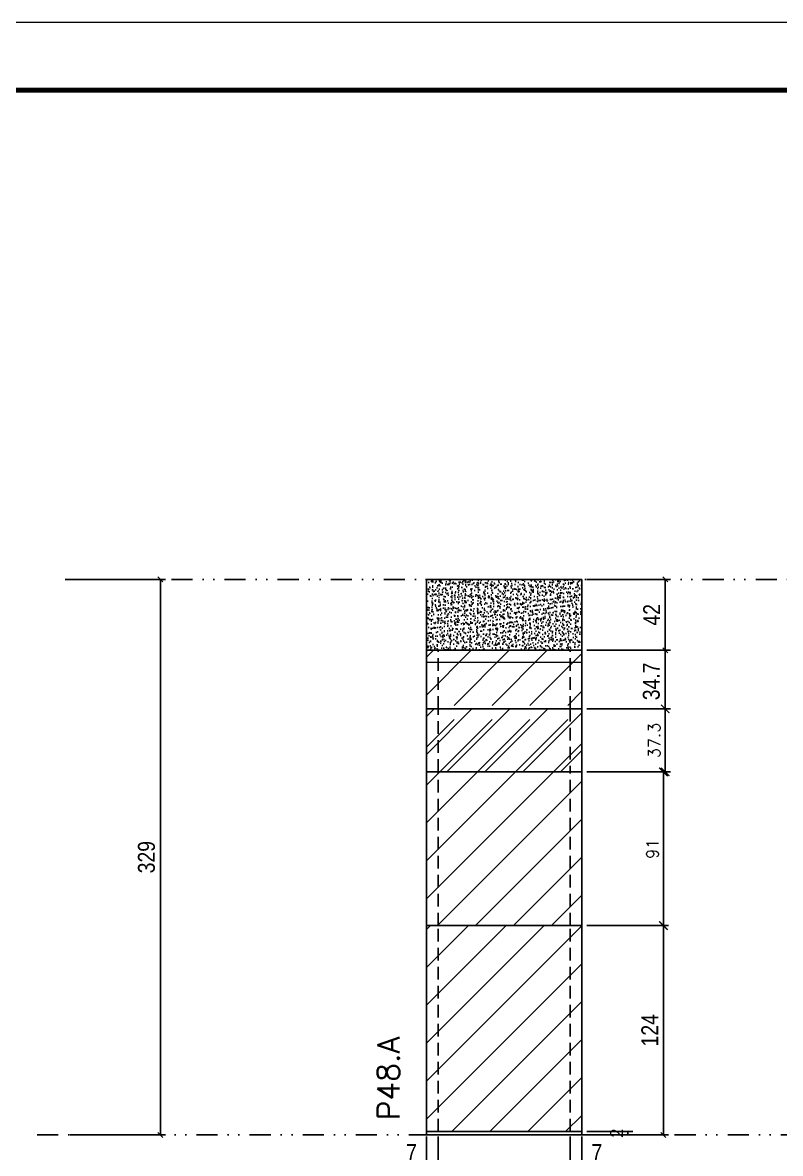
# Model space of a CAD drawing. Extents: x 2949 to 9203, y -16089 to 12527.
# Drawn here: x 3359 to 3807, y 6114 to 6784 of the extents above; entities that cross this region are included whole.
import ezdxf

# ---------------------------------------------------------------- set-up
doc = ezdxf.new("R2010")
doc.units = 0
for name, pattern in [('DASHED', [0.75, 0.5, -0.25]), ('DIVIDE2', [0.625, 0.25, -0.125, 0, -0.125, 0, -0.125]), ('HIDDEN', [0.375, 0.25, -0.125])]:
    doc.linetypes.add(name, pattern=pattern)
for name, color, linetype in [('COTA', 241, 'Continuous'), ('Nível', 160, 'Continuous'), ('Painéis', 200, 'Continuous'), ('Sarrafo de Pressão', 42, 'HIDDEN')]:
    doc.layers.add(name, color=color, linetype=linetype)
for name, color, linetype, lineweight in [('Folhas', 255, 'Continuous', 9), ('Hachura', 251, 'Continuous', 9), ('Sarr 2.2x7', 40, 'Continuous', 9), ('SARRAFO DE PRESSAO', 251, 'DASHED', 9), ('Texto Seção', 7, 'Continuous', 15)]:
    doc.layers.add(name, color=color, linetype=linetype, lineweight=lineweight)
doc.styles.add('COTA TECNICA', font='techl___.ttf', dxfattribs={"height": 10})
doc.styles.add('COTA TECNICA-50', font='techl___.ttf', dxfattribs={"height": 10})
doc.styles.add('REGUA-120', font='ROMANS.shx', dxfattribs={"height": 15})
doc.styles.add('ROMANS', font='romans.shx')
doc.dimstyles.new('COTA PAINEL-50', dxfattribs={"dimtxt": 10, "dimasz": 3, "dimexe": 3, "dimexo": 3, "dimgap": 3, "dimtad": 1, "dimdec": 1, "dimzin": 12, "dimdsep": 46, "dimtxsty": 'COTA TECNICA-50', "dimblk1": 'OBLIQUE', "dimblk2": 'OBLIQUE', "dimsah": 1, "dimcen": 0.9, "dimclrd": 4, "dimclre": 4, "dimclrt": 240, "dimadec": 1, "dimazin": 3, "dimtfac": 1, "dimtdec": 1, "dimtmove": 0, "dimatfit": 3, "dimfxl": 1, "dimtolj": 1, "dimtzin": 12, "dimarcsym": 0})
doc.dimstyles.new('Cota Paínel', dxfattribs={"dimtxt": 7, "dimasz": 5, "dimexe": 3, "dimexo": 3, "dimgap": 3, "dimtad": 1, "dimdec": 1, "dimzin": 12, "dimdsep": 46, "dimtxsty": 'ROMANS', "dimblk": 'ARCHTICK', "dimcen": 0, "dimclrd": 4, "dimclre": 4, "dimclrt": 1, "dimadec": 1, "dimazin": 3, "dimtfac": 1, "dimtdec": 1, "dimtmove": 0, "dimatfit": 3, "dimldrblk": 'OBLIQUE', "dimfxl": 1, "dimtolj": 1, "dimtzin": 12, "dimarcsym": 0})
doc.dimstyles.new('PAINEL', dxfattribs={"dimtxt": 10, "dimasz": 3, "dimexe": 3, "dimexo": 3, "dimgap": 3, "dimtad": 1, "dimdec": 1, "dimzin": 12, "dimdsep": 46, "dimtxsty": 'COTA TECNICA', "dimblk1": 'OBLIQUE', "dimblk2": 'OBLIQUE', "dimsah": 1, "dimcen": 0.9, "dimclrd": 4, "dimclre": 4, "dimclrt": 240, "dimadec": 1, "dimazin": 3, "dimtfac": 1, "dimtdec": 1, "dimtmove": 0, "dimatfit": 3, "dimfxl": 1, "dimtolj": 1, "dimtzin": 12, "dimarcsym": 0})

# ---------------------------------------------------------------- blocks, each defined once
blk = doc.blocks.new('9999999999')
at = {"layer": 'Folhas'}
blk.add_lwpolyline([(98138.98, 34190.21), (99623.98, 34190.21), (99623.98, 35240.21), (98138.98, 35240.21)], close=True, dxfattribs=at)
at = {"layer": 'Folhas', "color": 30, "const_width": 3}
blk.add_lwpolyline([(98213.98, 34230.21), (99583.98, 34230.21), (99583.98, 35200.21), (98213.98, 35200.21)], close=True, dxfattribs=at)
blk = doc.blocks.new('_Oblique')
at = {"color": 0, "linetype": 'ByBlock', "lineweight": -2}
blk.add_line((-0.5, -0.5), (0.5, 0.5), dxfattribs=at)
blk = doc.blocks.new('*D637')
at = {"layer": 'COTA', "color": 4, "linetype": 'ByBlock', "lineweight": -2, "transparency": 16777216}
for p, q in [((3386.69, 6454.17), (3443.11, 6454.17)), ((3440.11, 6454.17), (3440.11, 6125.14)), ((3386.69, 6125.14), (3443.11, 6125.14))]:
    blk.add_line(p, q, dxfattribs=at)
at = {"layer": 'Defpoints', "color": 0, "linetype": 'ByBlock', "transparency": 16777216}
for p in [(3383.69, 6454.17), (3383.69, 6125.14), (3440.11, 6125.14)]:
    blk.add_point(p, dxfattribs=at)
at = {"layer": 'COTA', "color": 4, "linetype": 'ByBlock', "lineweight": -2, "transparency": 16777216, "xscale": 3, "yscale": 3, "zscale": 3}
for p, rotation in [((3440.11, 6454.17), 90), ((3440.11, 6125.14), 270)]:
    blk.add_blockref('_Oblique', p, dxfattribs=dict(at, rotation=rotation))
at = {"layer": 'COTA', "color": 240, "linetype": 'ByBlock', "transparency": 16777216, "insert": (3431.86, 6289.65), "char_height": 10, "attachment_point": 5, "rotation": 90, "style": 'COTA TECNICA'}
blk.add_mtext('\\A1;329', dxfattribs=at)
blk = doc.blocks.new('*D662')
at = {"layer": 'COTA', "color": 4, "linetype": 'ByBlock', "lineweight": -2, "transparency": 16777216}
for p, q in [((3692.64, 6412.17), (3742.01, 6412.17)), ((3739.01, 6377.44), (3739.01, 6412.17)), ((3692.64, 6377.44), (3742.01, 6377.44))]:
    blk.add_line(p, q, dxfattribs=at)
at = {"layer": 'Defpoints', "color": 0, "linetype": 'ByBlock', "transparency": 16777216}
for p in [(3689.64, 6412.17), (3739.01, 6412.17), (3689.64, 6377.44)]:
    blk.add_point(p, dxfattribs=at)
at = {"layer": 'COTA', "color": 4, "linetype": 'ByBlock', "lineweight": -2, "transparency": 16777216, "xscale": 3, "yscale": 3, "zscale": 3}
for p, rotation in [((3739.01, 6412.17), 90), ((3739.01, 6377.44), 270)]:
    blk.add_blockref('_Oblique', p, dxfattribs=dict(at, rotation=rotation))
at = {"layer": 'COTA', "color": 240, "linetype": 'ByBlock', "transparency": 16777216, "insert": (3730.79, 6393.75), "char_height": 10, "attachment_point": 5, "rotation": 90, "style": 'COTA TECNICA'}
blk.add_mtext('\\A1;34.7', dxfattribs=at)
blk = doc.blocks.new('*D663')
at = {"layer": 'COTA', "color": 4, "linetype": 'ByBlock', "lineweight": -2, "transparency": 16777216}
for p, q in [((3692.64, 6454.17), (3742.01, 6454.17)), ((3739.01, 6412.17), (3739.01, 6454.17)), ((3692.64, 6412.17), (3742.01, 6412.17))]:
    blk.add_line(p, q, dxfattribs=at)
at = {"layer": 'Defpoints', "color": 0, "linetype": 'ByBlock', "transparency": 16777216}
for p in [(3689.64, 6454.17), (3739.01, 6454.17), (3689.64, 6412.17)]:
    blk.add_point(p, dxfattribs=at)
at = {"layer": 'COTA', "color": 4, "linetype": 'ByBlock', "lineweight": -2, "transparency": 16777216, "xscale": 3, "yscale": 3, "zscale": 3}
for p, rotation in [((3739.01, 6454.17), 90), ((3739.01, 6412.17), 270)]:
    blk.add_blockref('_Oblique', p, dxfattribs=dict(at, rotation=rotation))
at = {"layer": 'COTA', "color": 240, "linetype": 'ByBlock', "transparency": 16777216, "insert": (3730.94, 6433.17), "char_height": 10, "attachment_point": 5, "rotation": 90, "style": 'COTA TECNICA'}
blk.add_mtext('\\A1;42', dxfattribs=at)
blk = doc.blocks.new('*D632')
at = {"layer": 'COTA', "color": 4, "linetype": 'ByBlock', "lineweight": -2, "transparency": 16777216}
for p, q in [((3692.64, 6249.14), (3740.9, 6249.14)), ((3737.9, 6125.14), (3737.9, 6249.14)), ((3692.64, 6125.14), (3740.9, 6125.14))]:
    blk.add_line(p, q, dxfattribs=at)
at = {"layer": 'Defpoints', "color": 0, "linetype": 'ByBlock', "transparency": 16777216}
for p in [(3689.64, 6249.14), (3737.9, 6249.14), (3689.64, 6125.14)]:
    blk.add_point(p, dxfattribs=at)
at = {"layer": 'COTA', "color": 4, "linetype": 'ByBlock', "lineweight": -2, "transparency": 16777216, "xscale": 3, "yscale": 3, "zscale": 3}
for p, rotation in [((3737.9, 6249.14), 90), ((3737.9, 6125.14), 270)]:
    blk.add_blockref('_Oblique', p, dxfattribs=dict(at, rotation=rotation))
at = {"layer": 'COTA', "color": 240, "linetype": 'ByBlock', "transparency": 16777216, "insert": (3729.83, 6187.14), "char_height": 10, "attachment_point": 5, "rotation": 90, "style": 'COTA TECNICA'}
blk.add_mtext('\\A1;124', dxfattribs=at)
blk = doc.blocks.new('*D634')
at = {"layer": 'COTA', "color": 4, "lineweight": -2, "transparency": 16777216}
for p, q in [((3597.64, 6124.14), (3597.64, 6069.97)), ((3689.64, 6124.14), (3689.64, 6069.97)), ((3597.64, 6072.97), (3689.64, 6072.97))]:
    blk.add_line(p, q, dxfattribs=at)
at = {"layer": 'Defpoints', "color": 0, "transparency": 16777216}
for p in [(3597.64, 6127.14), (3689.64, 6127.14), (3689.64, 6072.97)]:
    blk.add_point(p, dxfattribs=at)
at = {"layer": 'COTA', "color": 4, "lineweight": -2, "transparency": 16777216, "xscale": 3, "yscale": 3, "zscale": 3, "rotation": 180}
blk.add_blockref('_Oblique', (3597.64, 6072.97), dxfattribs=at)
at = {"layer": 'COTA', "color": 4, "lineweight": -2, "transparency": 16777216, "xscale": 3, "yscale": 3, "zscale": 3}
blk.add_blockref('_Oblique', (3689.64, 6072.97), dxfattribs=at)
at = {"layer": 'COTA', "color": 240, "transparency": 16777216, "insert": (3643.64, 6081.05), "char_height": 10, "attachment_point": 5, "style": 'COTA TECNICA'}
blk.add_mtext('\\A1;92', dxfattribs=at)
blk = doc.blocks.new('*D635')
at = {"layer": 'COTA', "color": 4, "lineweight": -2, "transparency": 16777216}
for p, q in [((3682.64, 6124.14), (3682.64, 6103.63)), ((3689.64, 6122.14), (3689.64, 6103.63)), ((3682.64, 6106.63), (3689.64, 6106.63)), ((3689.64, 6106.63), (3704.38, 6106.63))]:
    blk.add_line(p, q, dxfattribs=at)
at = {"layer": 'Defpoints', "color": 0, "transparency": 16777216}
for p in [(3682.64, 6127.14), (3689.64, 6125.14), (3689.64, 6106.63)]:
    blk.add_point(p, dxfattribs=at)
at = {"layer": 'COTA', "color": 4, "lineweight": -2, "transparency": 16777216, "xscale": 3, "yscale": 3, "zscale": 3, "rotation": 180}
blk.add_blockref('_Oblique', (3682.64, 6106.63), dxfattribs=at)
at = {"layer": 'COTA', "color": 4, "lineweight": -2, "transparency": 16777216, "xscale": 3, "yscale": 3, "zscale": 3}
blk.add_blockref('_Oblique', (3689.64, 6106.63), dxfattribs=at)
at = {"layer": 'COTA', "color": 240, "transparency": 16777216, "insert": (3698.51, 6114.71), "char_height": 10, "attachment_point": 5, "style": 'COTA TECNICA-50'}
blk.add_mtext('\\A1;7', dxfattribs=at)
blk = doc.blocks.new('*D636')
at = {"layer": 'COTA', "color": 4, "lineweight": -2, "transparency": 16777216}
for p, q in [((3597.64, 6122.14), (3597.64, 6103.63)), ((3604.64, 6124.14), (3604.64, 6103.63)), ((3597.64, 6106.63), (3582.91, 6106.63)), ((3604.64, 6106.63), (3597.64, 6106.63))]:
    blk.add_line(p, q, dxfattribs=at)
at = {"layer": 'Defpoints', "color": 0, "transparency": 16777216}
for p in [(3604.64, 6127.14), (3597.64, 6125.14), (3597.64, 6106.63)]:
    blk.add_point(p, dxfattribs=at)
at = {"layer": 'COTA', "color": 4, "lineweight": -2, "transparency": 16777216, "xscale": 3, "yscale": 3, "zscale": 3, "rotation": 180}
blk.add_blockref('_Oblique', (3597.64, 6106.63), dxfattribs=at)
at = {"layer": 'COTA', "color": 4, "lineweight": -2, "transparency": 16777216, "xscale": 3, "yscale": 3, "zscale": 3}
blk.add_blockref('_Oblique', (3604.64, 6106.63), dxfattribs=at)
at = {"layer": 'COTA', "color": 240, "transparency": 16777216, "insert": (3588.78, 6114.71), "char_height": 10, "attachment_point": 5, "style": 'COTA TECNICA-50'}
blk.add_mtext('\\A1;7', dxfattribs=at)
blk = doc.blocks.new('_ArchTick')
at = {"color": 0, "linetype": 'ByBlock', "const_width": 0.15}
blk.add_lwpolyline([(-0.5, -0.5), (0.5, 0.5)], dxfattribs=at)
blk = doc.blocks.new('*D658')
at = {"layer": 'COTA', "color": 4, "lineweight": -2, "transparency": 16777216}
for p, q in [((3692.64, 6340.14), (3740.9, 6340.14)), ((3737.9, 6249.14), (3737.9, 6340.14)), ((3692.64, 6249.14), (3740.9, 6249.14))]:
    blk.add_line(p, q, dxfattribs=at)
at = {"layer": 'Defpoints', "color": 0, "transparency": 16777216}
for p in [(3689.64, 6340.14), (3737.9, 6340.14), (3689.64, 6249.14)]:
    blk.add_point(p, dxfattribs=at)
at = {"layer": 'COTA', "color": 4, "lineweight": -2, "transparency": 16777216, "xscale": 5, "yscale": 5, "zscale": 5}
for p, rotation in [((3737.9, 6340.14), 90), ((3737.9, 6249.14), 270)]:
    blk.add_blockref('_ArchTick', p, dxfattribs=dict(at, rotation=rotation))
at = {"layer": 'COTA', "color": 1, "transparency": 16777216, "insert": (3731.4, 6294.64), "char_height": 7, "attachment_point": 5, "rotation": 90, "style": 'ROMANS'}
blk.add_mtext('\\A1;91', dxfattribs=at)
blk = doc.blocks.new('*D672')
at = {"layer": 'COTA', "color": 4, "lineweight": -2, "transparency": 16777216}
for p, q in [((3692.64, 6127.14), (3719.77, 6127.14)), ((3716.77, 6125.14), (3716.77, 6127.14)), ((3692.64, 6125.14), (3719.77, 6125.14))]:
    blk.add_line(p, q, dxfattribs=at)
at = {"layer": 'Defpoints', "color": 0, "transparency": 16777216}
for p in [(3689.64, 6127.14), (3716.77, 6127.14), (3689.64, 6125.14)]:
    blk.add_point(p, dxfattribs=at)
at = {"layer": 'COTA', "color": 1, "transparency": 16777216, "insert": (3710.27, 6126.14), "char_height": 7, "attachment_point": 5, "rotation": 90, "style": 'ROMANS'}
blk.add_mtext('\\A1;2', dxfattribs=at)
blk = doc.blocks.new('*D673')
at = {"layer": 'COTA', "color": 4, "lineweight": -2, "transparency": 16777216}
for p, q in [((3692.64, 6377.44), (3742.01, 6377.44)), ((3739.01, 6377.44), (3739.01, 6340.14)), ((3692.64, 6340.14), (3742.01, 6340.14))]:
    blk.add_line(p, q, dxfattribs=at)
at = {"layer": 'Defpoints', "color": 0, "transparency": 16777216}
for p in [(3689.64, 6377.44), (3689.64, 6340.14), (3739.01, 6340.14)]:
    blk.add_point(p, dxfattribs=at)
at = {"layer": 'COTA', "color": 4, "lineweight": -2, "transparency": 16777216, "xscale": 5, "yscale": 5, "zscale": 5}
for p, rotation in [((3739.01, 6377.44), 90), ((3739.01, 6340.14), 270)]:
    blk.add_blockref('_ArchTick', p, dxfattribs=dict(at, rotation=rotation))
at = {"layer": 'COTA', "color": 1, "transparency": 16777216, "insert": (3732.51, 6358.79), "char_height": 7, "attachment_point": 5, "rotation": 90, "style": 'ROMANS'}
blk.add_mtext('\\A1;37.3', dxfattribs=at)

msp = doc.modelspace()

# ---------------------------------------------------------------- hatches: boundary and pattern name
at = {"layer": 'COTA', "linetype": 'ByBlock'}
h = msp.add_hatch(dxfattribs=at)
h.set_pattern_fill('AR-CONC', color=256, scale=0.03)
h.set_pattern_definition([(50, (-130840.4665, -23910.022), (5.46554007, -0.47817257), [0.5715, -6.2865]), (355, (-130840.4665, -23910.022), (-1.05730264, 5.73170536), [0.4572, -5.02921753]), (100.4514447, (-130840.011, -23910.062), (4.40823741, 5.25353256), [0.48570026, -5.34270734]), (46.1842, (-130840.4665, -23908.498), (8.13237123, -1.26126984), [0.85725, -9.42975]), (96.6355576, (-130839.789, -23908.603), (7.122124, 7.42278374), [0.7285507, -8.01406824]), (351.184151, (-130840.4665, -23908.498), (7.122124, 7.42278374), [0.685799, -7.54379196]), (21, (-130839.7045, -23908.879), (4.54843174, -3.06795595), [0.5715, -6.2865]), (326, (-130839.7045, -23908.879), (1.85406085, 5.52563898), [0.4572, -5.0292]), (71.451445, (-130839.3255, -23909.135), (6.40249258, 2.45768307), [0.48570026, -5.34269813]), (37.5, (-130840.4665, -23910.0222), (0.092658098, 2.536651166), [0, -4.96824, 0, -5.1054, 0, -5.04825]), (7.5, (-130840.4665, -23910.0222), (2.004589875, 3.005417245), [0, -2.91084, 0, -4.85394, 0, -1.92405]), (327.5, (-130842.1658, -23910.0222), (4.067717855, -0.17186232), [0, -1.905, 0, -5.9436, 0, -7.8867]), (317.5, (-130842.9278, -23910.0222), (4.44387544, 0.76279473), [0, -2.4765, 0, -3.94716, 0, -5.6007])])
h.paths.add_polyline_path([(3597.64, 6454.17), (3597.64, 6412.17), (3689.64, 6412.17), (3689.64, 6454.17)])
at = {"layer": 'Hachura', "linetype": 'ByBlock'}
h = msp.add_hatch(dxfattribs=at)
h.set_pattern_fill('ANSI31', color=256, scale=5)
h.set_pattern_definition([(45, (-126071.967, -22705.07), (-11.2253202, 11.2253202), [])])
h.paths.add_polyline_path([(3689.64, 6379.54), (3689.64, 6412.17), (3597.64, 6412.17), (3597.64, 6379.54)])
h = msp.add_hatch(dxfattribs=at)
h.set_pattern_fill('ANSI31', color=256, scale=5)
h.set_pattern_definition([(45, (0, -31), (-11.22532, 11.22532), [])])
h.paths.add_polyline_path([(3689.64, 6340.14), (3689.64, 6377.44), (3597.64, 6377.44), (3597.64, 6340.14)])
h = msp.add_hatch(dxfattribs=at)
h.set_pattern_fill('ANSI31', color=256, scale=5)
h.set_pattern_definition([(45, (-126071.967, -22713.47), (-11.2253202, 11.2253202), [])])
h.paths.add_polyline_path([(3689.64, 6371.14), (3597.64, 6371.14), (3597.64, 6249.14), (3689.64, 6249.14)])
h = msp.add_hatch(dxfattribs=at)
h.set_pattern_fill('ANSI31', color=256, scale=5)
h.paths.add_polyline_path([(3689.64, 6249.14), (3597.64, 6249.14), (3597.64, 6127.14), (3689.64, 6127.14)])

# ---------------------------------------------------------------- linework, layer by layer
at = {"layer": 'COTA', "linetype": 'ByBlock'}
for p, q in [((3597.64, 6454.17), (3597.64, 6412.17)), ((3689.64, 6454.17), (3597.64, 6454.17)), ((3689.64, 6454.17), (3689.64, 6412.17))]:
    msp.add_line(p, q, dxfattribs=at)
at = {"layer": 'Hachura', "linetype": 'ByBlock'}
msp.add_line((3597.64, 6249.14), (3597.64, 6125.14), dxfattribs=at)
at = {"layer": 'Nível', "color": 4, "linetype": 'DIVIDE2', "ltscale": 50}
for p, q in [((3383.69, 6454.17), (4394.03, 6454.17)), ((3367.11, 6125.14), (4394.03, 6125.14))]:
    msp.add_line(p, q, dxfattribs=at)
at = {"layer": 'Painéis', "linetype": 'ByBlock'}
for p, q in [((3689.64, 6412.17), (3597.64, 6412.17)), ((3597.64, 6412.17), (3597.64, 6377.44)), ((3597.64, 6412.17), (3689.64, 6412.17)), ((3689.64, 6412.17), (3689.64, 6377.44)), ((3597.64, 6340.14), (3597.64, 6377.44)), ((3597.64, 6377.44), (3689.64, 6377.44)), ((3689.64, 6377.44), (3689.64, 6340.14)), ((3597.64, 6340.14), (3597.64, 6249.14)), ((3689.64, 6340.14), (3597.64, 6340.14)), ((3689.64, 6340.14), (3689.64, 6249.14)), ((3597.64, 6249.14), (3689.64, 6249.14)), ((3689.64, 6249.14), (3689.64, 6125.14)), ((3689.64, 6127.14), (3597.64, 6127.14)), ((3689.64, 6125.14), (3597.64, 6125.14))]:
    msp.add_line(p, q, dxfattribs=at)
at = {"layer": 'Painéis'}
for p, q in [((3597.64, 6340.14), (3689.64, 6340.14)), ((3689.64, 6340.14), (3597.64, 6340.14)), ((3597.64, 6249.14), (3597.64, 6125.14))]:
    msp.add_line(p, q, dxfattribs=at)
at = {"layer": 'Sarr 2.2x7'}
msp.add_line((3597.64, 6405.17), (3689.64, 6405.17), dxfattribs=at)
at = {"layer": 'Sarrafo de Pressão', "ltscale": 30}
for p, q in [((3604.64, 6377.44), (3604.64, 6412.17)), ((3682.64, 6377.44), (3682.64, 6412.17)), ((3604.64, 6340.14), (3604.64, 6377.44)), ((3682.64, 6377.44), (3682.64, 6340.14)), ((3604.64, 6249.14), (3604.64, 6340.14)), ((3682.64, 6249.14), (3682.64, 6340.14)), ((3604.64, 6127.14), (3604.64, 6249.14)), ((3682.64, 6127.14), (3682.64, 6249.14))]:
    msp.add_line(p, q, dxfattribs=at)

# ---------------------------------------------------------------- block references
at = {"layer": 'SARRAFO DE PRESSAO', "color": 6, "linetype": 'ByBlock'}
msp.add_blockref('9999999999', (-95189.94, -28456.35), dxfattribs=at)

# ---------------------------------------------------------------- texts
at = {"layer": 'Texto Seção', "style": 'REGUA-120'}
msp.add_text('P48.A', height=13, rotation=90, dxfattribs=at).set_placement((3581.57, 6133.78))

# ---------------------------------------------------------------- dimensions: what is measured, and where the dimension line sits
at = {"layer": 'COTA', "linetype": 'ByBlock'}
for base, p1, p2, picture, middle in [((3440.11, 6125.14), (3383.69, 6454.17), (3383.69, 6125.14), '*D637', (3431.86, 6289.65)), ((3737.9, 6249.14), (3689.64, 6125.14), (3689.64, 6249.14), '*D632', (3729.83, 6187.14))]:
    dim = msp.add_linear_dim(base=base, p1=p1, p2=p2, angle=90, dimstyle='PAINEL', dxfattribs=at)
    dim.commit()
    dim.dimension.update_dxf_attribs({"geometry": picture, "text_midpoint": middle})
dim = msp.add_linear_dim(base=(3739.01, 6454.17), p1=(3689.64, 6412.17), p2=(3689.64, 6454.17), angle=90, dimstyle='PAINEL', override={"dimtmove": 1}, dxfattribs=at)
dim.commit()
dim.dimension.update_dxf_attribs({"geometry": '*D663', "text_midpoint": (3730.94, 6433.17)})
dim = msp.add_linear_dim(base=(3739.01, 6412.17), p1=(3689.64, 6377.44), p2=(3689.64, 6412.17), angle=90, dimstyle='PAINEL', override={"dimtmove": 1}, dxfattribs=at)
dim.commit()
dim.dimension.update_dxf_attribs({"geometry": '*D662', "text_midpoint": (3739.01, 6393.75), "dimtype": 160})
at = {"layer": 'COTA'}
for base, p1, p2, angle, dimstyle, picture, middle in [((3739.01, 6340.14), (3689.64, 6377.44), (3689.64, 6340.14), 90, 'Cota Paínel', '*D673', (3732.51, 6358.79)), ((3737.9, 6340.14), (3689.64, 6249.14), (3689.64, 6340.14), 90, 'Cota Paínel', '*D658', (3731.4, 6294.64)), ((3597.64, 6106.63), (3604.64, 6127.14), (3597.64, 6125.14), 180, 'COTA PAINEL-50', '*D636', (3588.78, 6114.71)), ((3689.64, 6106.63), (3682.64, 6127.14), (3689.64, 6125.14), 0, 'COTA PAINEL-50', '*D635', (3698.51, 6114.71))]:
    dim = msp.add_linear_dim(base=base, p1=p1, p2=p2, angle=angle, dimstyle=dimstyle, dxfattribs=at)
    dim.commit()
    dim.dimension.update_dxf_attribs({"geometry": picture, "text_midpoint": middle})
dim = msp.add_linear_dim(base=(3689.64, 6072.97), p1=(3597.64, 6127.14), p2=(3689.64, 6127.14), angle=0, dimstyle='PAINEL', override={"dimarcsym": 2}, dxfattribs=at)
dim.commit()
dim.dimension.update_dxf_attribs({"geometry": '*D634', "text_midpoint": (3643.64, 6081.05)})
dim = msp.add_linear_dim(base=(3716.77, 6127.14), p1=(3689.64, 6125.14), p2=(3689.64, 6127.14), angle=90, dimstyle='Cota Paínel', dxfattribs=at)
dim.commit()
dim.dimension.update_dxf_attribs({"geometry": '*D672', "text_midpoint": (3716.77, 6126.14), "dimtype": 160})

doc.saveas('drawing.dxf')
